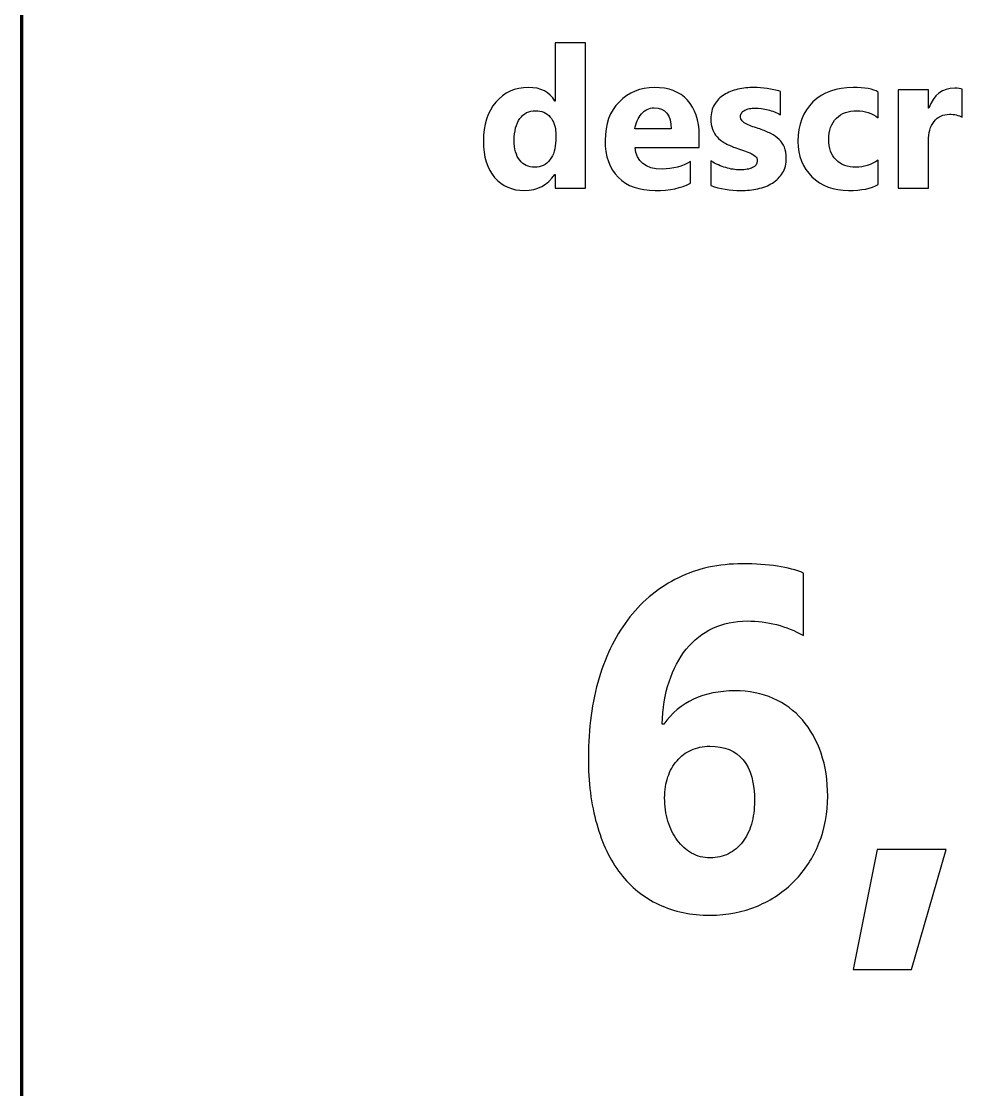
# Model space of a CAD drawing. Header units: centimetres. Extents: x -8 to 8, y -13.2 to 13.9.
# Drawn here: x -5.85 to -4.886, y -3.829 to -2.742 of the extents above; entities that cross this region are included whole.
import ezdxf

# ---------------------------------------------------------------- set-up
doc = ezdxf.new("R2010")
doc.units = ezdxf.units.CM
doc.header["$MEASUREMENT"] = 0
doc.layers.add('Layer 1', color=7, linetype='Continuous')

msp = doc.modelspace()

# ---------------------------------------------------------------- linework, layer by layer
at = {"layer": 'Layer 1', "lineweight": 100}
for points in [[(-5.85, -7.30005), (-5.85, -7.30005), (-5.85, 7.29995), (-5.85, 7.29995), (-5.85, 7.29995), (-5.85, 7.57609), (-5.62614, 7.79995), (-5.35, 7.79995), (-5.35, 7.79995), (-5.35, 7.79995), (5.35, 7.79995), (5.35, 7.79995), (5.35, 7.79995), (5.62614, 7.79995), (5.85, 7.57609), (5.85, 7.29995), (5.85, 7.29995), (5.85, 7.29995), (5.85, -7.30005), (5.85, -7.30005), (5.85, -7.30005), (5.85, -7.57619), (5.62614, -7.80005), (5.35, -7.80005), (5.35, -7.80005), (5.35, -7.80005), (-5.35, -7.80005), (-5.35, -7.80005), (-5.35, -7.80005), (-5.62614, -7.80005), (-5.85, -7.57619), (-5.85, -7.30005)], [(-5.85, -7.30005), (-5.85, -7.30005), (-5.85, 7.29995), (-5.85, 7.29995), (-5.85, 7.29995), (-5.85, 7.57609), (-5.62614, 7.79995), (-5.35, 7.79995), (-5.35, 7.79995), (-5.35, 7.79995), (2.95, 7.79995), (2.95, 7.79995), (2.95, 7.79995), (3.22614, 7.79995), (3.45, 7.57609), (3.45, 7.29995), (3.45, 7.29995), (3.45, 7.29995), (3.45, -7.30005), (3.45, -7.30005), (3.45, -7.30005), (3.45, -7.57619), (3.22614, -7.80005), (2.95, -7.80005), (2.95, -7.80005), (2.95, -7.80005), (-5.35, -7.80005), (-5.35, -7.80005), (-5.35, -7.80005), (-5.62614, -7.80005), (-5.85, -7.57619), (-5.85, -7.30005)]]:
    msp.add_open_spline(points, degree=3, knots=[0, 0, 0, 0, 0.1111111, 0.1111111, 0.1111111, 0.1111111, 0.2222222, 0.2222222, 0.2222222, 0.2222222, 0.3333333, 0.3333333, 0.3333333, 0.3333333, 0.4444444, 0.4444444, 0.4444444, 0.4444444, 0.5555556, 0.5555556, 0.5555556, 0.5555556, 0.6666667, 0.6666667, 0.6666667, 0.6666667, 0.7777778, 0.7777778, 0.7777778, 0.7777778, 1, 1, 1, 1], dxfattribs=at)
at = {"layer": 'Layer 1'}
for points, knots in [([(-5.27611, -2.9113), (-5.27611, -2.9113), (-5.30697, -2.9113), (-5.30697, -2.9113), (-5.30697, -2.9113), (-5.30697, -2.9113), (-5.30697, -2.89753), (-5.30697, -2.89753), (-5.30697, -2.89753), (-5.30697, -2.89753), (-5.30734, -2.89753), (-5.30734, -2.89753), (-5.30734, -2.89753), (-5.31437, -2.90833), (-5.3247, -2.91373), (-5.3383, -2.91373), (-5.3383, -2.91373), (-5.3508, -2.91373), (-5.36087, -2.90933), (-5.36847, -2.9005), (-5.36847, -2.9005), (-5.3761, -2.8917), (-5.3799, -2.87937), (-5.3799, -2.86354), (-5.3799, -2.86354), (-5.3799, -2.84701), (-5.3757, -2.83377), (-5.3673, -2.82381), (-5.3673, -2.82381), (-5.3589, -2.81384), (-5.3479, -2.80888), (-5.3343, -2.80888), (-5.3343, -2.80888), (-5.3214, -2.80888), (-5.31244, -2.81348), (-5.30734, -2.82274), (-5.30734, -2.82274), (-5.30734, -2.82274), (-5.30697, -2.82274), (-5.30697, -2.82274), (-5.30697, -2.82274), (-5.30697, -2.82274), (-5.30697, -2.76328), (-5.30697, -2.76328), (-5.30697, -2.76328), (-5.30697, -2.76328), (-5.27611, -2.76328), (-5.27611, -2.76328), (-5.27611, -2.76328), (-5.27611, -2.76328), (-5.27611, -2.9113), (-5.27611, -2.9113)], [0, 0, 0, 0, 0.0714286, 0.0714286, 0.0714286, 0.0714286, 0.1428571, 0.1428571, 0.1428571, 0.1428571, 0.2142857, 0.2142857, 0.2142857, 0.2142857, 0.2857143, 0.2857143, 0.2857143, 0.2857143, 0.3571429, 0.3571429, 0.3571429, 0.3571429, 0.4285714, 0.4285714, 0.4285714, 0.4285714, 0.5, 0.5, 0.5, 0.5, 0.5714286, 0.5714286, 0.5714286, 0.5714286, 0.6428571, 0.6428571, 0.6428571, 0.6428571, 0.7142857, 0.7142857, 0.7142857, 0.7142857, 0.7857143, 0.7857143, 0.7857143, 0.7857143, 0.8571429, 0.8571429, 0.8571429, 0.8571429, 1, 1, 1, 1]), ([(-5.16029, -2.8701), (-5.16029, -2.8701), (-5.22551, -2.8701), (-5.22551, -2.8701), (-5.22551, -2.8701), (-5.22448, -2.8846), (-5.21531, -2.89187), (-5.19808, -2.89187), (-5.19808, -2.89187), (-5.18708, -2.89187), (-5.17742, -2.88927), (-5.16909, -2.88407), (-5.16909, -2.88407), (-5.16909, -2.88407), (-5.16909, -2.90633), (-5.16909, -2.90633), (-5.16909, -2.90633), (-5.17832, -2.91127), (-5.19032, -2.91373), (-5.20512, -2.91373), (-5.20512, -2.91373), (-5.22125, -2.91373), (-5.23378, -2.90927), (-5.24271, -2.9003), (-5.24271, -2.9003), (-5.25161, -2.89137), (-5.25608, -2.87887), (-5.25608, -2.86287), (-5.25608, -2.86287), (-5.25608, -2.84627), (-5.25128, -2.83311), (-5.24161, -2.82341), (-5.24161, -2.82341), (-5.23198, -2.81371), (-5.22015, -2.80888), (-5.20608, -2.80888), (-5.20608, -2.80888), (-5.19152, -2.80888), (-5.18022, -2.81321), (-5.17225, -2.82184), (-5.17225, -2.82184), (-5.16429, -2.83051), (-5.16029, -2.84227), (-5.16029, -2.85711), (-5.16029, -2.85711), (-5.16029, -2.85711), (-5.16029, -2.8701), (-5.16029, -2.8701)], [0, 0, 0, 0, 0.0769231, 0.0769231, 0.0769231, 0.0769231, 0.1538462, 0.1538462, 0.1538462, 0.1538462, 0.2307692, 0.2307692, 0.2307692, 0.2307692, 0.3076923, 0.3076923, 0.3076923, 0.3076923, 0.3846154, 0.3846154, 0.3846154, 0.3846154, 0.4615385, 0.4615385, 0.4615385, 0.4615385, 0.5384615, 0.5384615, 0.5384615, 0.5384615, 0.6153846, 0.6153846, 0.6153846, 0.6153846, 0.6923077, 0.6923077, 0.6923077, 0.6923077, 0.7692308, 0.7692308, 0.7692308, 0.7692308, 0.8461538, 0.8461538, 0.8461538, 0.8461538, 1, 1, 1, 1]), ([(-5.14849, -2.90867), (-5.14849, -2.90867), (-5.14849, -2.88367), (-5.14849, -2.88367), (-5.14849, -2.88367), (-5.14339, -2.88674), (-5.13832, -2.889), (-5.13329, -2.8905), (-5.13329, -2.8905), (-5.12826, -2.892), (-5.12349, -2.89274), (-5.11899, -2.89274), (-5.11899, -2.89274), (-5.11352, -2.89274), (-5.10919, -2.892), (-5.10606, -2.8905), (-5.10606, -2.8905), (-5.10289, -2.889), (-5.10133, -2.88674), (-5.10133, -2.88367), (-5.10133, -2.88367), (-5.10133, -2.8817), (-5.10203, -2.88007), (-5.10346, -2.87877), (-5.10346, -2.87877), (-5.10489, -2.87747), (-5.10672, -2.87634), (-5.10899, -2.87537), (-5.10899, -2.87537), (-5.11122, -2.8744), (-5.11369, -2.8735), (-5.11636, -2.87274), (-5.11636, -2.87274), (-5.11902, -2.87194), (-5.12159, -2.87107), (-5.12406, -2.8701), (-5.12406, -2.8701), (-5.12802, -2.8686), (-5.13152, -2.86697), (-5.13456, -2.86527), (-5.13456, -2.86527), (-5.13759, -2.86354), (-5.14012, -2.86154), (-5.14219, -2.85924), (-5.14219, -2.85924), (-5.14422, -2.85697), (-5.14579, -2.85434), (-5.14685, -2.85134), (-5.14685, -2.85134), (-5.14792, -2.84834), (-5.14849, -2.84481), (-5.14849, -2.84071), (-5.14849, -2.84071), (-5.14849, -2.83511), (-5.14725, -2.83027), (-5.14482, -2.82624), (-5.14482, -2.82624), (-5.14239, -2.82221), (-5.13912, -2.81891), (-5.13506, -2.81634), (-5.13506, -2.81634), (-5.13099, -2.81378), (-5.12632, -2.81188), (-5.12109, -2.81068), (-5.12109, -2.81068), (-5.11586, -2.80948), (-5.11039, -2.80888), (-5.10473, -2.80888), (-5.10473, -2.80888), (-5.10029, -2.80888), (-5.09583, -2.80921), (-5.09126, -2.80991), (-5.09126, -2.80991), (-5.08669, -2.81058), (-5.08219, -2.81158), (-5.07776, -2.81288), (-5.07776, -2.81288), (-5.07776, -2.81288), (-5.07776, -2.83671), (-5.07776, -2.83671), (-5.07776, -2.83671), (-5.08169, -2.83441), (-5.08586, -2.83271), (-5.09033, -2.83157), (-5.09033, -2.83157), (-5.09479, -2.83044), (-5.09916, -2.82987), (-5.10346, -2.82987), (-5.10346, -2.82987), (-5.10549, -2.82987), (-5.10739, -2.83004), (-5.10916, -2.83041), (-5.10916, -2.83041), (-5.11096, -2.83074), (-5.11256, -2.83127), (-5.11392, -2.83197), (-5.11392, -2.83197), (-5.11529, -2.83264), (-5.11636, -2.83351), (-5.11712, -2.83461), (-5.11712, -2.83461), (-5.11792, -2.83567), (-5.11829, -2.83691), (-5.11829, -2.83827), (-5.11829, -2.83827), (-5.11829, -2.84007), (-5.11772, -2.84164), (-5.11656, -2.84294), (-5.11656, -2.84294), (-5.11536, -2.84424), (-5.11386, -2.84537), (-5.11196, -2.84631), (-5.11196, -2.84631), (-5.11006, -2.84727), (-5.10796, -2.84811), (-5.10566, -2.84884), (-5.10566, -2.84884), (-5.10336, -2.84961), (-5.10106, -2.85037), (-5.09876, -2.85114), (-5.09876, -2.85114), (-5.09466, -2.85257), (-5.09096, -2.85414), (-5.08763, -2.85584), (-5.08763, -2.85584), (-5.08433, -2.85754), (-5.08146, -2.85951), (-5.07909, -2.8618), (-5.07909, -2.8618), (-5.07673, -2.86407), (-5.07489, -2.86674), (-5.07363, -2.8698), (-5.07363, -2.8698), (-5.07236, -2.87287), (-5.07173, -2.8765), (-5.07173, -2.88074), (-5.07173, -2.88074), (-5.07173, -2.88667), (-5.07299, -2.89174), (-5.07559, -2.89593), (-5.07559, -2.89593), (-5.07816, -2.90013), (-5.08156, -2.90353), (-5.08583, -2.90617), (-5.08583, -2.90617), (-5.09009, -2.9088), (-5.09503, -2.91073), (-5.10059, -2.91193), (-5.10059, -2.91193), (-5.10616, -2.91313), (-5.11192, -2.91373), (-5.11792, -2.91373), (-5.11792, -2.91373), (-5.12892, -2.91373), (-5.13909, -2.91203), (-5.14849, -2.90867)], [0, 0, 0, 0, 0.025, 0.025, 0.025, 0.025, 0.05, 0.05, 0.05, 0.05, 0.075, 0.075, 0.075, 0.075, 0.1, 0.1, 0.1, 0.1, 0.125, 0.125, 0.125, 0.125, 0.15, 0.15, 0.15, 0.15, 0.175, 0.175, 0.175, 0.175, 0.2, 0.2, 0.2, 0.2, 0.225, 0.225, 0.225, 0.225, 0.25, 0.25, 0.25, 0.25, 0.275, 0.275, 0.275, 0.275, 0.3, 0.3, 0.3, 0.3, 0.325, 0.325, 0.325, 0.325, 0.35, 0.35, 0.35, 0.35, 0.375, 0.375, 0.375, 0.375, 0.4, 0.4, 0.4, 0.4, 0.425, 0.425, 0.425, 0.425, 0.45, 0.45, 0.45, 0.45, 0.475, 0.475, 0.475, 0.475, 0.5, 0.5, 0.5, 0.5, 0.525, 0.525, 0.525, 0.525, 0.55, 0.55, 0.55, 0.55, 0.575, 0.575, 0.575, 0.575, 0.6, 0.6, 0.6, 0.6, 0.625, 0.625, 0.625, 0.625, 0.65, 0.65, 0.65, 0.65, 0.675, 0.675, 0.675, 0.675, 0.7, 0.7, 0.7, 0.7, 0.725, 0.725, 0.725, 0.725, 0.75, 0.75, 0.75, 0.75, 0.775, 0.775, 0.775, 0.775, 0.8, 0.8, 0.8, 0.8, 0.825, 0.825, 0.825, 0.825, 0.85, 0.85, 0.85, 0.85, 0.875, 0.875, 0.875, 0.875, 0.9, 0.9, 0.9, 0.9, 0.925, 0.925, 0.925, 0.925, 0.95, 0.95, 0.95, 0.95, 1, 1, 1, 1]), ([(-4.97817, -2.9077), (-4.98514, -2.91173), (-4.9952, -2.91373), (-5.00834, -2.91373), (-5.00834, -2.91373), (-5.0237, -2.91373), (-5.03613, -2.9091), (-5.04563, -2.89977), (-5.04563, -2.89977), (-5.05513, -2.89047), (-5.0599, -2.87847), (-5.0599, -2.86374), (-5.0599, -2.86374), (-5.0599, -2.84674), (-5.0548, -2.83337), (-5.04463, -2.82358), (-5.04463, -2.82358), (-5.03443, -2.81378), (-5.0208, -2.80888), (-5.00374, -2.80888), (-5.00374, -2.80888), (-4.99197, -2.80888), (-4.98344, -2.81044), (-4.97817, -2.81354), (-4.97817, -2.81354), (-4.97817, -2.81354), (-4.97817, -2.83974), (-4.97817, -2.83974), (-4.97817, -2.83974), (-4.9846, -2.83491), (-4.9918, -2.83251), (-4.99974, -2.83251), (-4.99974, -2.83251), (-5.0086, -2.83251), (-5.0156, -2.83507), (-5.0208, -2.84027), (-5.0208, -2.84027), (-5.02597, -2.84544), (-5.02857, -2.85257), (-5.02857, -2.8617), (-5.02857, -2.8617), (-5.02857, -2.87054), (-5.02607, -2.8775), (-5.02113, -2.88254), (-5.02113, -2.88254), (-5.0162, -2.8876), (-5.00937, -2.8901), (-5.00074, -2.8901), (-5.00074, -2.8901), (-4.99304, -2.8901), (-4.98554, -2.8877), (-4.97817, -2.88287), (-4.97817, -2.88287), (-4.97817, -2.88287), (-4.97817, -2.9077), (-4.97817, -2.9077)], [0, 0, 0, 0, 0.0666667, 0.0666667, 0.0666667, 0.0666667, 0.1333333, 0.1333333, 0.1333333, 0.1333333, 0.2, 0.2, 0.2, 0.2, 0.2666667, 0.2666667, 0.2666667, 0.2666667, 0.3333333, 0.3333333, 0.3333333, 0.3333333, 0.4, 0.4, 0.4, 0.4, 0.4666667, 0.4666667, 0.4666667, 0.4666667, 0.5333333, 0.5333333, 0.5333333, 0.5333333, 0.6, 0.6, 0.6, 0.6, 0.6666667, 0.6666667, 0.6666667, 0.6666667, 0.7333333, 0.7333333, 0.7333333, 0.7333333, 0.8, 0.8, 0.8, 0.8, 0.8666667, 0.8666667, 0.8666667, 0.8666667, 1, 1, 1, 1]), ([(-4.89271, -2.83914), (-4.89645, -2.83711), (-4.90078, -2.83611), (-4.90571, -2.83611), (-4.90571, -2.83611), (-4.91241, -2.83611), (-4.91765, -2.83857), (-4.92144, -2.84347), (-4.92144, -2.84347), (-4.92521, -2.84841), (-4.92711, -2.85507), (-4.92711, -2.86354), (-4.92711, -2.86354), (-4.92711, -2.86354), (-4.92711, -2.9113), (-4.92711, -2.9113), (-4.92711, -2.9113), (-4.92711, -2.9113), (-4.95794, -2.9113), (-4.95794, -2.9113), (-4.95794, -2.9113), (-4.95794, -2.9113), (-4.95794, -2.81131), (-4.95794, -2.81131), (-4.95794, -2.81131), (-4.95794, -2.81131), (-4.92711, -2.81131), (-4.92711, -2.81131), (-4.92711, -2.81131), (-4.92711, -2.81131), (-4.92711, -2.82987), (-4.92711, -2.82987), (-4.92711, -2.82987), (-4.92711, -2.82987), (-4.92671, -2.82987), (-4.92671, -2.82987), (-4.92671, -2.82987), (-4.92181, -2.81631), (-4.91305, -2.80954), (-4.90035, -2.80954), (-4.90035, -2.80954), (-4.89708, -2.80954), (-4.89455, -2.80994), (-4.89271, -2.81071), (-4.89271, -2.81071), (-4.89271, -2.81071), (-4.89271, -2.83914), (-4.89271, -2.83914)], [0, 0, 0, 0, 0.0769231, 0.0769231, 0.0769231, 0.0769231, 0.1538462, 0.1538462, 0.1538462, 0.1538462, 0.2307692, 0.2307692, 0.2307692, 0.2307692, 0.3076923, 0.3076923, 0.3076923, 0.3076923, 0.3846154, 0.3846154, 0.3846154, 0.3846154, 0.4615385, 0.4615385, 0.4615385, 0.4615385, 0.5384615, 0.5384615, 0.5384615, 0.5384615, 0.6153846, 0.6153846, 0.6153846, 0.6153846, 0.6923077, 0.6923077, 0.6923077, 0.6923077, 0.7692308, 0.7692308, 0.7692308, 0.7692308, 0.8461538, 0.8461538, 0.8461538, 0.8461538, 1, 1, 1, 1]), ([(-5.30637, -2.86267), (-5.30637, -2.86267), (-5.30637, -2.85514), (-5.30637, -2.85514), (-5.30637, -2.85514), (-5.30637, -2.84864), (-5.30827, -2.84324), (-5.31204, -2.83894), (-5.31204, -2.83894), (-5.3158, -2.83464), (-5.32074, -2.83251), (-5.32677, -2.83251), (-5.32677, -2.83251), (-5.3336, -2.83251), (-5.33897, -2.83517), (-5.3428, -2.84054), (-5.3428, -2.84054), (-5.34663, -2.84594), (-5.34857, -2.85331), (-5.34857, -2.86267), (-5.34857, -2.86267), (-5.34857, -2.87147), (-5.3467, -2.87824), (-5.343, -2.88297), (-5.343, -2.88297), (-5.33927, -2.88774), (-5.33414, -2.8901), (-5.32757, -2.8901), (-5.32757, -2.8901), (-5.3213, -2.8901), (-5.3162, -2.8876), (-5.31227, -2.8826), (-5.31227, -2.8826), (-5.30834, -2.87757), (-5.30637, -2.87094), (-5.30637, -2.86267)], [0, 0, 0, 0, 0.1, 0.1, 0.1, 0.1, 0.2, 0.2, 0.2, 0.2, 0.3, 0.3, 0.3, 0.3, 0.4, 0.4, 0.4, 0.4, 0.5, 0.5, 0.5, 0.5, 0.6, 0.6, 0.6, 0.6, 0.7, 0.7, 0.7, 0.7, 0.8, 0.8, 0.8, 0.8, 1, 1, 1, 1]), ([(-5.18888, -2.85114), (-5.18888, -2.83684), (-5.19468, -2.82967), (-5.20628, -2.82967), (-5.20628, -2.82967), (-5.21122, -2.82967), (-5.21551, -2.83171), (-5.21911, -2.83581), (-5.21911, -2.83581), (-5.22275, -2.83991), (-5.22491, -2.84504), (-5.22571, -2.85114), (-5.22571, -2.85114), (-5.22571, -2.85114), (-5.18888, -2.85114), (-5.18888, -2.85114)], [0, 0, 0, 0, 0.2, 0.2, 0.2, 0.2, 0.4, 0.4, 0.4, 0.4, 0.6, 0.6, 0.6, 0.6, 1, 1, 1, 1]), ([(-5.02959, -3.53036), (-5.02959, -3.5474), (-5.03256, -3.56329), (-5.03848, -3.5781), (-5.03848, -3.5781), (-5.04449, -3.59284), (-5.05272, -3.60568), (-5.06334, -3.61654), (-5.06334, -3.61654), (-5.07396, -3.62741), (-5.08655, -3.63588), (-5.1012, -3.64206), (-5.1012, -3.64206), (-5.11586, -3.64831), (-5.13182, -3.65136), (-5.14919, -3.65136), (-5.14919, -3.65136), (-5.16862, -3.65136), (-5.18607, -3.64774), (-5.20138, -3.64049), (-5.20138, -3.64049), (-5.21677, -3.63333), (-5.22977, -3.6228), (-5.24039, -3.60905), (-5.24039, -3.60905), (-5.25093, -3.5953), (-5.25908, -3.57843), (-5.26467, -3.55851), (-5.26467, -3.55851), (-5.27035, -3.53859), (-5.27315, -3.51604), (-5.27315, -3.49077), (-5.27315, -3.49077), (-5.27315, -3.46105), (-5.26953, -3.43406), (-5.26221, -3.40986), (-5.26221, -3.40986), (-5.25488, -3.38566), (-5.24443, -3.365), (-5.23084, -3.34779), (-5.23084, -3.34779), (-5.21726, -3.33059), (-5.2008, -3.31726), (-5.18154, -3.30787), (-5.18154, -3.30787), (-5.1622, -3.29849), (-5.14055, -3.29371), (-5.11643, -3.29371), (-5.11643, -3.29371), (-5.08968, -3.29371), (-5.06902, -3.29692), (-5.0542, -3.30318), (-5.0542, -3.30318), (-5.0542, -3.30318), (-5.0542, -3.36681), (-5.0542, -3.36681), (-5.0542, -3.36681), (-5.07174, -3.35685), (-5.09083, -3.35191), (-5.11157, -3.35191), (-5.11157, -3.35191), (-5.12442, -3.35191), (-5.1361, -3.35438), (-5.14656, -3.35932), (-5.14656, -3.35932), (-5.15701, -3.36434), (-5.16598, -3.37142), (-5.17347, -3.38055), (-5.17347, -3.38055), (-5.18088, -3.38977), (-5.18681, -3.4008), (-5.19101, -3.41372), (-5.19101, -3.41372), (-5.19529, -3.42665), (-5.19759, -3.44113), (-5.19792, -3.45702), (-5.19792, -3.45702), (-5.19792, -3.45702), (-5.19644, -3.45702), (-5.19644, -3.45702), (-5.19644, -3.45702), (-5.18006, -3.4343), (-5.15586, -3.42303), (-5.12392, -3.42303), (-5.12392, -3.42303), (-5.1096, -3.42303), (-5.09659, -3.42558), (-5.08507, -3.43076), (-5.08507, -3.43076), (-5.07346, -3.43587), (-5.06359, -3.44311), (-5.05536, -3.45258), (-5.05536, -3.45258), (-5.04721, -3.46196), (-5.04087, -3.47324), (-5.03634, -3.48641), (-5.03634, -3.48641), (-5.03181, -3.49966), (-5.02959, -3.51423), (-5.02959, -3.53036)], [0, 0, 0, 0, 0.0384615, 0.0384615, 0.0384615, 0.0384615, 0.0769231, 0.0769231, 0.0769231, 0.0769231, 0.1153846, 0.1153846, 0.1153846, 0.1153846, 0.1538462, 0.1538462, 0.1538462, 0.1538462, 0.1923077, 0.1923077, 0.1923077, 0.1923077, 0.2307692, 0.2307692, 0.2307692, 0.2307692, 0.2692308, 0.2692308, 0.2692308, 0.2692308, 0.3076923, 0.3076923, 0.3076923, 0.3076923, 0.3461538, 0.3461538, 0.3461538, 0.3461538, 0.3846154, 0.3846154, 0.3846154, 0.3846154, 0.4230769, 0.4230769, 0.4230769, 0.4230769, 0.4615385, 0.4615385, 0.4615385, 0.4615385, 0.5, 0.5, 0.5, 0.5, 0.5384615, 0.5384615, 0.5384615, 0.5384615, 0.5769231, 0.5769231, 0.5769231, 0.5769231, 0.6153846, 0.6153846, 0.6153846, 0.6153846, 0.6538462, 0.6538462, 0.6538462, 0.6538462, 0.6923077, 0.6923077, 0.6923077, 0.6923077, 0.7307692, 0.7307692, 0.7307692, 0.7307692, 0.7692308, 0.7692308, 0.7692308, 0.7692308, 0.8076923, 0.8076923, 0.8076923, 0.8076923, 0.8461538, 0.8461538, 0.8461538, 0.8461538, 0.8846154, 0.8846154, 0.8846154, 0.8846154, 0.9230769, 0.9230769, 0.9230769, 0.9230769, 1, 1, 1, 1]), ([(-5.10408, -3.53513), (-5.10408, -3.49801), (-5.11931, -3.47941), (-5.14969, -3.47941), (-5.14969, -3.47941), (-5.1566, -3.47941), (-5.16286, -3.48073), (-5.16853, -3.48328), (-5.16853, -3.48328), (-5.17413, -3.48583), (-5.17891, -3.48945), (-5.18294, -3.49414), (-5.18294, -3.49414), (-5.18697, -3.49884), (-5.1901, -3.50435), (-5.19224, -3.51069), (-5.19224, -3.51069), (-5.19438, -3.51703), (-5.19553, -3.52402), (-5.19553, -3.53176), (-5.19553, -3.53176), (-5.19553, -3.54032), (-5.19438, -3.54822), (-5.19216, -3.55563), (-5.19216, -3.55563), (-5.18985, -3.56304), (-5.18673, -3.56954), (-5.18261, -3.57506), (-5.18261, -3.57506), (-5.17849, -3.58057), (-5.17364, -3.58502), (-5.16804, -3.58823), (-5.16804, -3.58823), (-5.16236, -3.59144), (-5.15611, -3.593), (-5.14919, -3.593), (-5.14919, -3.593), (-5.14228, -3.593), (-5.1361, -3.5916), (-5.13051, -3.5888), (-5.13051, -3.5888), (-5.12499, -3.586), (-5.12022, -3.58205), (-5.11627, -3.57695), (-5.11627, -3.57695), (-5.11232, -3.57193), (-5.10935, -3.56584), (-5.10721, -3.55868), (-5.10721, -3.55868), (-5.10515, -3.55151), (-5.10408, -3.5437), (-5.10408, -3.53513)], [0, 0, 0, 0, 0.0714286, 0.0714286, 0.0714286, 0.0714286, 0.1428571, 0.1428571, 0.1428571, 0.1428571, 0.2142857, 0.2142857, 0.2142857, 0.2142857, 0.2857143, 0.2857143, 0.2857143, 0.2857143, 0.3571429, 0.3571429, 0.3571429, 0.3571429, 0.4285714, 0.4285714, 0.4285714, 0.4285714, 0.5, 0.5, 0.5, 0.5, 0.5714286, 0.5714286, 0.5714286, 0.5714286, 0.6428571, 0.6428571, 0.6428571, 0.6428571, 0.7142857, 0.7142857, 0.7142857, 0.7142857, 0.7857143, 0.7857143, 0.7857143, 0.7857143, 0.8571429, 0.8571429, 0.8571429, 0.8571429, 1, 1, 1, 1]), ([(-4.909, -3.5846), (-4.909, -3.5846), (-4.94448, -3.70659), (-4.94448, -3.70659), (-4.94448, -3.70659), (-4.94448, -3.70659), (-5.00383, -3.70659), (-5.00383, -3.70659), (-5.00383, -3.70659), (-5.00383, -3.70659), (-4.97922, -3.5846), (-4.97922, -3.5846), (-4.97922, -3.5846), (-4.97922, -3.5846), (-4.909, -3.5846), (-4.909, -3.5846)], [0, 0, 0, 0, 0.2, 0.2, 0.2, 0.2, 0.4, 0.4, 0.4, 0.4, 0.6, 0.6, 0.6, 0.6, 1, 1, 1, 1])]:
    msp.add_open_spline(points, degree=3, knots=knots, dxfattribs=at)

doc.saveas('drawing.dxf')
